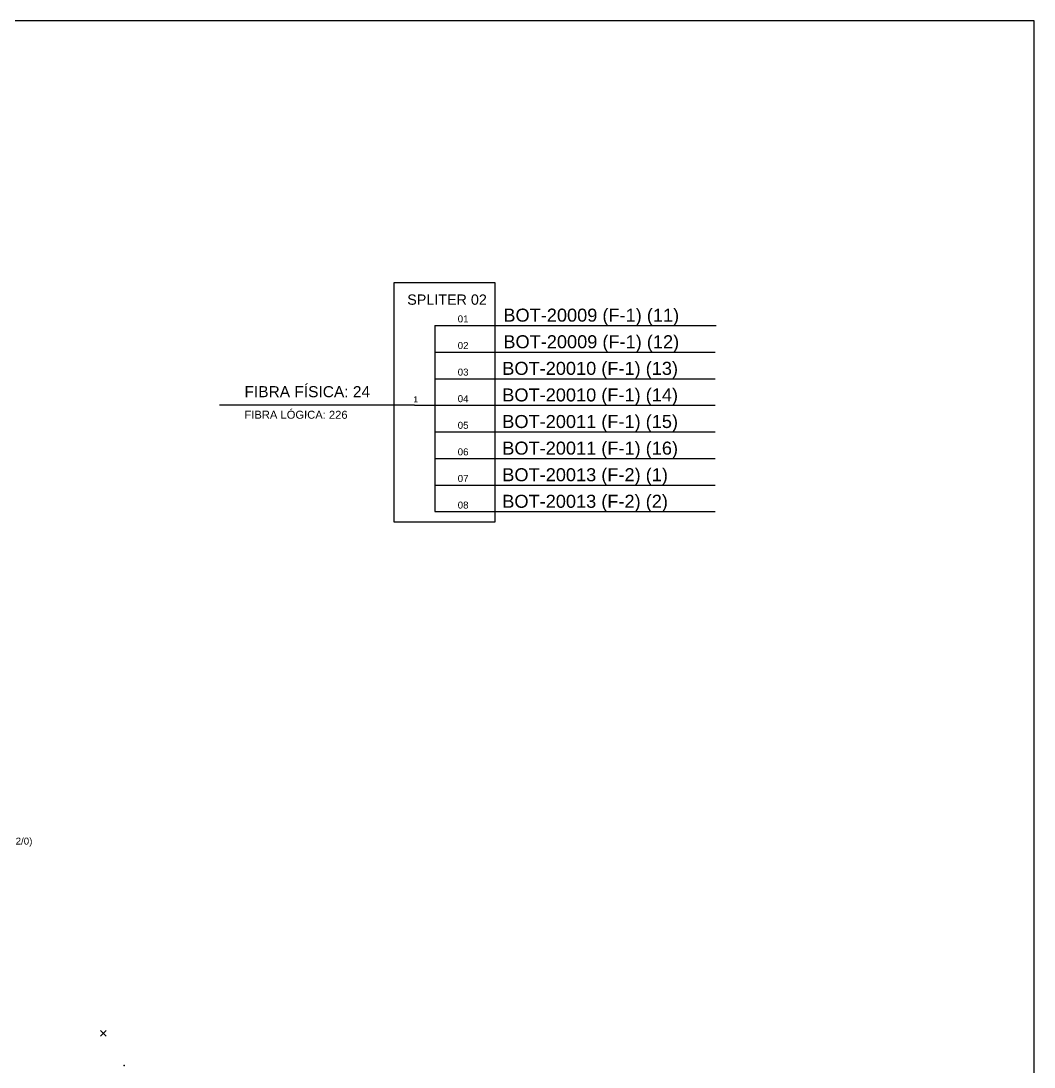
# Model space of a CAD drawing. Extents: x -89 to 749, y 705 to 1299.
# Drawn here: x 467.7 to 749.2, y 1008.4 to 1299 of the extents above; entities that cross this region are included whole.
import ezdxf
from ezdxf.enums import TextEntityAlignment as Align

# ---------------------------------------------------------------- set-up
doc = ezdxf.new("R2010")
doc.units = 0
doc.layers.add("20.0-LEGENDA DOS CDO'S", color=1, linetype='Continuous', lineweight=0)
for name, color, linetype in [('DIVFACE', 252, 'Continuous'), ('DIVLOTE', 252, 'Continuous'), ('POSTES_ATUALIZACAO', 252, 'Continuous'), ('UNIFILAR', 7, 'Continuous')]:
    doc.layers.add(name, color=color, linetype=linetype)
doc.styles.add('ARIAL', font='arial.ttf')
doc.styles.get("Standard").update_dxf_attribs({"font": 'arial.ttf'})

msp = doc.modelspace()

# ---------------------------------------------------------------- linework, layer by layer
msp.add_lwpolyline([(-89.32, 705.02), (749.25, 705.02), (749.25, 1299.02), (-89.32, 1299.02), (-89.32, 705.02)])
at = {"color": 7}
msp.add_lwpolyline([(571.46, 1226.32), (599.44, 1226.32), (599.44, 1159.79), (571.46, 1159.79)], close=True, dxfattribs=at)
at = {"layer": 'DIVFACE'}
msp.add_point((496.44, 1008.83, -5135.08), dxfattribs=at)
at = {"layer": 'DIVLOTE'}
msp.add_point((496.44, 1008.83, -5135.08), dxfattribs=at)
at = {"layer": 'POSTES_ATUALIZACAO'}
for p, q in [((489.83, 1018.55, -5085.42), (491.36, 1017.01, -5085.42)), ((489.83, 1017.01, -5085.42), (491.36, 1018.55, -5085.42))]:
    msp.add_line(p, q, dxfattribs=at)
at = {"layer": 'POSTES_ATUALIZACAO', "linetype": 'Continuous'}
msp.add_line((491.36, 1018.55, -5085.42), (489.83, 1017.01, -5085.42), dxfattribs=at)
at = {"layer": 'UNIFILAR', "linetype": 'Continuous'}
for points in [[(582.75, 1214.42), (582.75, 1214.42), (582.75, 1162.7)], [(577.11, 1192.25), (582.75, 1192.25)]]:
    msp.add_lwpolyline(points, dxfattribs=at)
at = {"layer": 'UNIFILAR', "color": 10, "linetype": 'Continuous'}
for points in [[(582.75, 1214.42), (660.89, 1214.42)], [(582.75, 1207.03), (660.59, 1207.03)], [(582.75, 1199.64), (660.59, 1199.64)], [(577.11, 1192.25), (522.9, 1192.25)], [(582.75, 1192.25), (660.59, 1192.25)], [(582.75, 1184.87), (660.59, 1184.87)], [(582.75, 1177.48), (660.59, 1177.48)], [(582.75, 1170.09), (660.59, 1170.09)], [(582.75, 1162.7), (660.59, 1162.7)]]:
    msp.add_lwpolyline(points, dxfattribs=at)

# ---------------------------------------------------------------- texts
for s, p in [('BOT-20009 (F-1) (11)', (601.78, 1215.48)), ('BOT-20009 (F-1) (12)', (601.78, 1208.09)), ('BOT-20010 (F-1) (13)', (601.47, 1200.7)), ('BOT-20010 (F-1) (14)', (601.47, 1193.32)), ('BOT-20013 (F-2) (1)', (601.47, 1171.15)), ('BOT-20013 (F-2) (2)', (601.47, 1163.77))]:
    msp.add_text(s, height=3.6158).set_placement(p)
at = {"color": 1}
for s, p in [('BOT-20011 (F-1) (15)', (601.47, 1185.93)), ('BOT-20011 (F-1) (16)', (601.47, 1178.54))]:
    msp.add_text(s, height=3.6158, dxfattribs=at).set_placement(p)
at = {"color": 1, "lineweight": 0, "insert": (575.06, 1223.03), "char_height": 2.849, "width": 43.189, "attachment_point": 1}
msp.add_mtext('SPLITER 02', dxfattribs=at)
at = {"lineweight": 0, "attachment_point": 1}
for s, insert, char_height, width in [('01', (589.08, 1217.21), 1.94, 2.89), ('02', (589.08, 1209.82), 1.94, 2.89), ('03', (589.08, 1202.44), 1.94, 2.89), ('FIBRA FÍSICA: 24', (529.84, 1197.57), 3.0796, 46.6884), ('1', (576.75, 1194.76), 1.71, 2.5505), ('04', (589.08, 1195.05), 1.94, 2.89), ('05', (589.08, 1187.66), 1.94, 2.89), ('06', (589.08, 1180.27), 1.94, 2.89), ('07', (589.08, 1172.88), 1.94, 2.89), ('08', (589.08, 1165.5), 1.94, 2.89)]:
    msp.add_mtext(s, dxfattribs=dict(at, insert=insert, char_height=char_height, width=width))
at = {"lineweight": 0, "insert": (529.83, 1188.5), "char_height": 2.2237, "width": 33.7132, "attachment_point": 7, "rotation": 359.9266}
msp.add_mtext('FIBRA LÓGICA: 226', dxfattribs=at)
at = {"layer": "20.0-LEGENDA DOS CDO'S", "color": 1, "style": 'ARIAL'}
msp.add_text('    (12/0)', height=1.935, dxfattribs=at).set_placement((465.87, 1070.21, 1.19), align=Align.CENTER)

doc.saveas('drawing.dxf')
